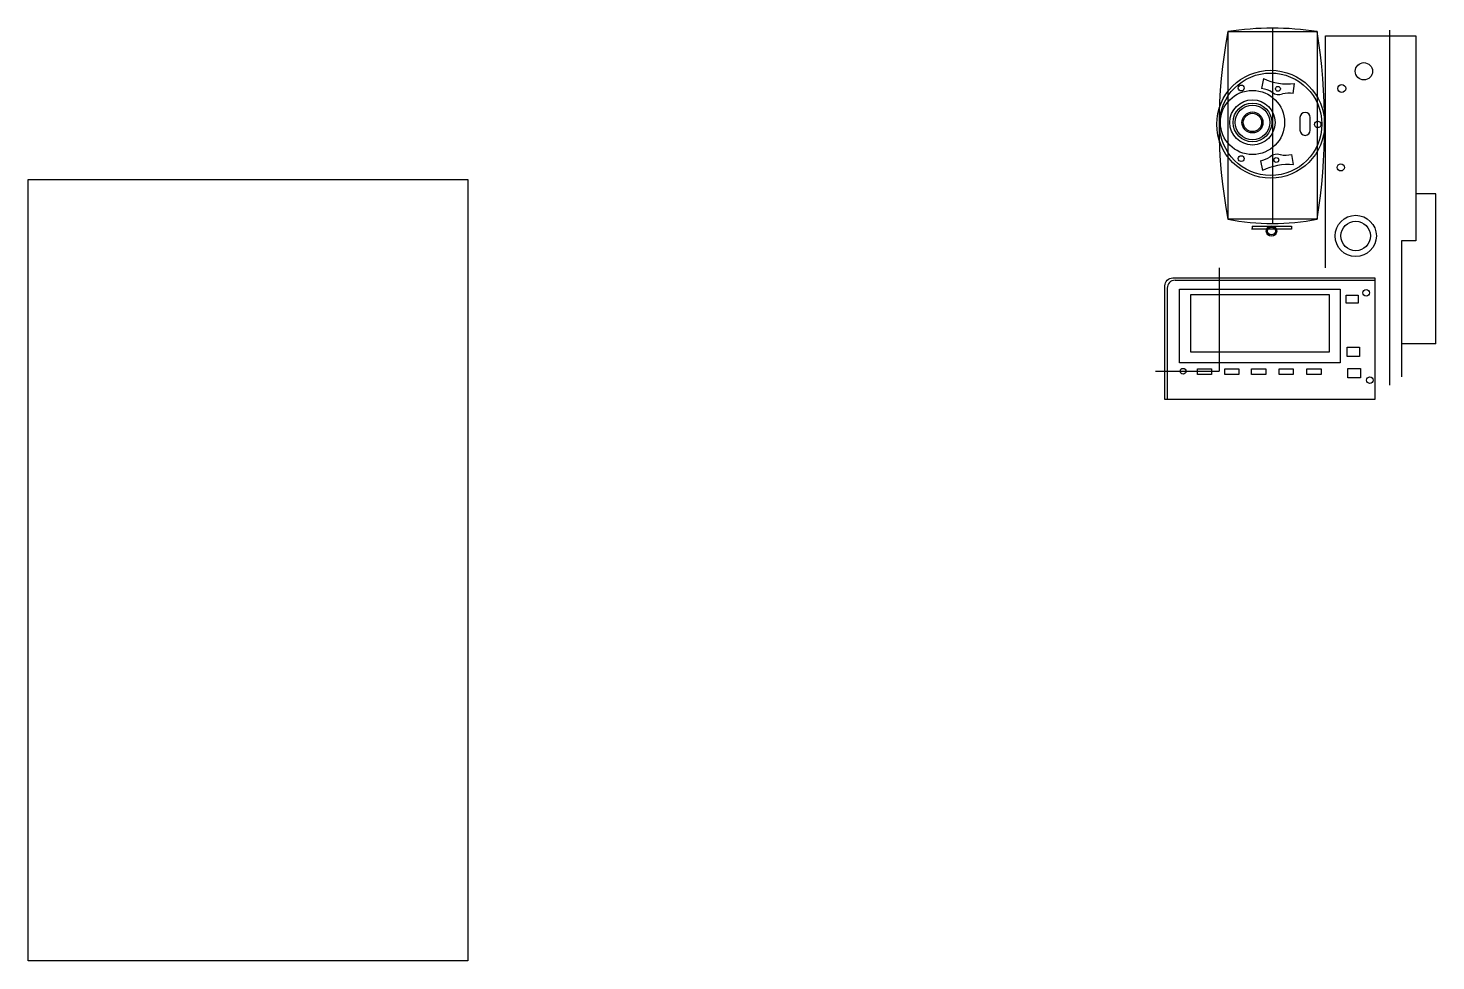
# Model space of a CAD drawing. Header units: millimetres. Extents: x 2316 to 2419, y 485 to 556.
# Drawn here: x 2315.57 to 2351.41, y 485.1 to 508.86 of the extents above; entities that cross this region are included whole.
import ezdxf

# ---------------------------------------------------------------- set-up
doc = ezdxf.new("R2010")
doc.units = ezdxf.units.MM
picture_1 = doc.add_image_def('image5.jpg', size_in_pixel=(3840, 2160))

msp = doc.modelspace()

# ---------------------------------------------------------------- linework, layer by layer
for p, q in [((2346.119, 508.77), (2348.391, 508.77)), ((2346.119, 508.77), (2346.119, 503.989)), ((2347.252, 508.858), (2347.252, 503.883)), ((2347.252, 508.858), (2347.252, 503.883)), ((2348.391, 508.77), (2348.391, 503.989)), ((2348.609, 502.749), (2348.609, 508.665)), ((2348.609, 508.665), (2350.908, 508.665)), ((2350.237, 508.808), (2350.237, 499.768)), ((2350.908, 508.665), (2350.908, 503.442)), ((2347.028, 507.577), (2346.977, 507.321)), ((2347.783, 507.196), (2347.814, 507.448)), ((2347.954, 506.579), (2347.954, 506.258)), ((2348.217, 506.258), (2348.217, 506.579)), ((2346.946, 505.477), (2347.005, 505.23)), ((2347.787, 505.382), (2347.745, 505.639)), ((2351.414, 504.637), (2350.908, 504.637)), ((2351.414, 500.82), (2351.414, 504.637)), ((2348.391, 503.989), (2346.119, 503.989)), ((2347.737, 503.74), (2346.722, 503.74)), ((2346.74, 503.818), (2347.737, 503.818)), ((2346.74, 503.818), (2346.74, 503.74)), ((2347.737, 503.818), (2347.737, 503.74)), ((2350.908, 503.442), (2350.538, 503.442)), ((2350.538, 503.442), (2350.538, 499.98)), ((2345.901, 502.749), (2345.901, 500.121)), ((2344.574, 502.237), (2344.574, 499.4)), ((2344.774, 502.437), (2349.865, 502.437)), ((2351.414, 500.82), (2350.538, 500.82)), ((2344.273, 500.121), (2345.901, 500.121))]:
    msp.add_line(p, q)
msp.add_lwpolyline([(2344.715, 502.496), (2349.865, 502.496), (2349.865, 499.4), (2344.515, 499.4), (2344.515, 502.296, -0.414214)], format="xyb", close=True)
for points in [[(2344.887, 502.213), (2348.977, 502.213), (2348.977, 500.332), (2344.887, 500.332)], [(2345.175, 502.073), (2348.696, 502.073), (2348.696, 500.601), (2345.175, 500.601)], [(2349.13, 502.061), (2349.435, 502.061), (2349.435, 501.856), (2349.13, 501.856)], [(2349.156, 500.736), (2349.472, 500.736), (2349.472, 500.493), (2349.156, 500.493)], [(2345.342, 500.184), (2345.703, 500.184), (2345.703, 500.032), (2345.342, 500.032)], [(2346.038, 500.184), (2346.399, 500.184), (2346.399, 500.032), (2346.038, 500.032)], [(2346.724, 500.184), (2347.085, 500.184), (2347.085, 500.032), (2346.724, 500.032)], [(2347.423, 500.184), (2347.784, 500.184), (2347.784, 500.032), (2347.423, 500.032)], [(2348.132, 500.184), (2348.493, 500.184), (2348.493, 500.032), (2348.132, 500.032)], [(2349.174, 500.191), (2349.494, 500.191), (2349.494, 499.948), (2349.174, 499.948)]]:
    msp.add_lwpolyline(points, close=True)
for centre, radius in [((2349.582, 507.759), 0.22), ((2347.21, 506.411), 1.373), ((2347.21, 506.411), 1.304), ((2346.746, 506.456), 0.817), ((2346.46, 507.333), 0.0746), ((2347.394, 507.314), 0.0618), ((2349.018, 507.321), 0.101), ((2346.746, 506.456), 0.576), ((2346.746, 506.456), 0.493), ((2346.746, 506.456), 0.439), ((2346.746, 506.456), 0.267), ((2346.746, 506.456), 0.233), ((2348.407, 506.407), 0.0834), ((2346.46, 505.535), 0.0746), ((2347.352, 505.501), 0.0618), ((2348.994, 505.311), 0.0909), ((2349.374, 503.565), 0.526), ((2349.374, 503.565), 0.375), ((2347.23, 503.691), 0.132), ((2347.23, 503.691), 0.0981), ((2349.643, 502.119), 0.084), ((2344.978, 500.119), 0.0738), ((2349.737, 499.889), 0.0839)]:
    msp.add_circle(centre, radius)
for centre, radius, start, end in [((2358.784, 506.38), 12.889, 169.3108, 190.6892), ((2347.255, 501.491), 7.367, 81.1284, 98.8716), ((2333.601, 506.38), 14.982, 350.8179, 9.1821), ((2347.641, 508.854), 1.416, 244.3491, 276.9946), ((2346.868, 506.587), 0.742, 58.9671, 81.5447), ((2347.413, 507.423), 0.257, 230.9464, 292.0275), ((2347.678, 506.432), 0.771, 82.1186, 102.5886), ((2348.086, 506.579), 0.131, 0.1907, 179.8093), ((2348.086, 506.258), 0.131, 180, 0), ((2346.779, 506.23), 0.771, 282.4544, 302.9245), ((2347.655, 503.971), 1.416, 84.685, 117.3304), ((2347.372, 505.392), 0.257, 71.2822, 132.3634), ((2347.593, 506.366), 0.742, 259.3029, 281.8806), ((2347.255, 510.05), 6.167, 259.3832, 280.6168), ((2344.774, 502.237), 0.2, 90, 180)]:
    msp.add_arc(centre, radius, start, end)

# ---------------------------------------------------------------- pictures from other files: only their frames are drawn
image = msp.add_image(picture_1, insert=(2315.574, 505), size_in_units=(19.899, 11.193), rotation=-90)
image.dxf.flags = 7

doc.saveas('drawing.dxf')
